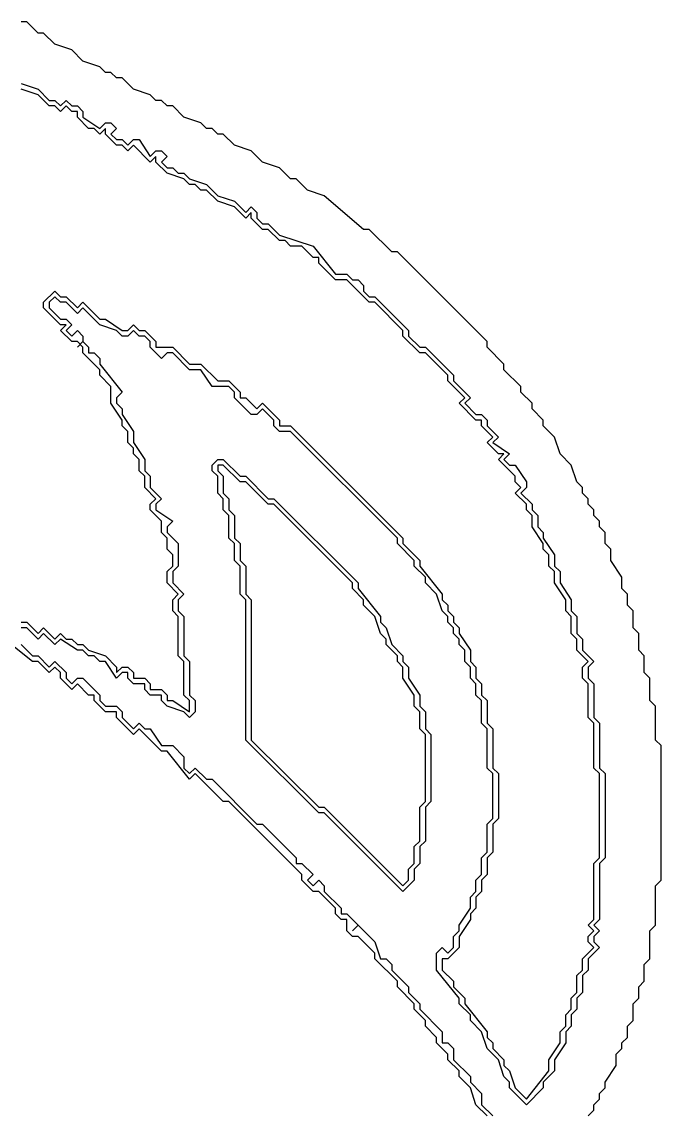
# Model space of a CAD drawing. Header units: millimetres. Extents: x 2 to 58.7, y 4.1 to 84.
# Drawn here: x 51.7 to 58.6, y 35.31 to 47.09 of the extents above; entities that cross this region are included whole.
import ezdxf

# ---------------------------------------------------------------- set-up
doc = ezdxf.new("R2010")
doc.units = ezdxf.units.MM
for name, color, linetype, true_color in [('CUT_OUTER', 1, 'Continuous', 0xa7a7a7), ('FILL_HAIR', 5, 'Continuous', 0x905530), ('FILL_WHITE', 4, 'Continuous', 0xf5f3f0), ('RAISED_METAL', 2, 'Continuous', 0xa7a7a7)]:
    doc.layers.add(name, color=color, linetype=linetype, true_color=true_color)

msp = doc.modelspace()

# ---------------------------------------------------------------- linework, layer by layer
at = {"layer": 'CUT_OUTER'}
msp.add_lwpolyline([(57.811, 35.273), (57.872, 35.333), (57.872, 35.394), (57.932, 35.455), (57.932, 35.515), (57.993, 35.576), (57.993, 35.636), (58.114, 35.818), (58.114, 35.939), (58.175, 36), (58.175, 36.061), (58.235, 36.121), (58.235, 36.242), (58.296, 36.303), (58.296, 36.485), (58.357, 36.545), (58.357, 36.667), (58.417, 36.727), (58.417, 36.909), (58.478, 36.97), (58.478, 37.273), (58.538, 37.333), (58.538, 37.758), (58.599, 37.818), (58.599, 39.273), (58.538, 39.333), (58.538, 39.697), (58.478, 39.758), (58.478, 40), (58.417, 40.061), (58.417, 40.242), (58.357, 40.303), (58.357, 40.485), (58.296, 40.545), (58.296, 40.727), (58.235, 40.788), (58.235, 40.909), (58.175, 40.97), (58.175, 41.091), (58.054, 41.273), (58.054, 41.394), (57.993, 41.455), (57.993, 41.576), (57.932, 41.636), (57.932, 41.697), (57.872, 41.758), (57.872, 41.818), (57.811, 41.879), (57.811, 41.939), (57.751, 42), (57.751, 42.061), (57.69, 42.121), (57.629, 42.303), (57.508, 42.424), (57.448, 42.606), (57.326, 42.727), (57.326, 42.788), (57.205, 42.909), (57.205, 42.97), (57.084, 43.091), (57.084, 43.152), (56.902, 43.333), (56.902, 43.394), (56.72, 43.576), (56.72, 43.636), (55.751, 44.606), (55.69, 44.606), (55.448, 44.848), (55.387, 44.848), (54.963, 45.212), (54.781, 45.273), (54.66, 45.394), (54.599, 45.394), (54.478, 45.515), (54.296, 45.576), (54.175, 45.697), (53.993, 45.758), (53.872, 45.879), (53.812, 45.879), (53.751, 45.939), (53.69, 45.939), (53.63, 46), (53.448, 46.061), (53.327, 46.182), (53.266, 46.182), (53.206, 46.242), (53.145, 46.242), (53.084, 46.303), (52.903, 46.364), (52.781, 46.485), (52.721, 46.485), (52.66, 46.545), (52.6, 46.545), (52.539, 46.606), (52.357, 46.667), (52.236, 46.788), (52.054, 46.848), (51.933, 46.97), (51.873, 46.97), (51.751, 47.091), (51.691, 47.091)], dxfattribs=at)
at = {"layer": 'FILL_HAIR'}
for points in [[(51.691, 40.606), (51.751, 40.606), (51.873, 40.485), (51.933, 40.545), (52.054, 40.424), (52.115, 40.485), (52.176, 40.424), (52.236, 40.424), (52.297, 40.364), (52.357, 40.364), (52.418, 40.303), (52.6, 40.242), (52.721, 40.121), (52.721, 40.061), (52.781, 40.121), (52.842, 40.121), (52.903, 40.061), (52.903, 40), (53.024, 40), (53.084, 39.939), (53.084, 39.879), (53.206, 39.879), (53.266, 39.818), (53.266, 39.758), (53.327, 39.758), (53.509, 39.636), (53.509, 39.758), (53.448, 39.818), (53.448, 40.182), (53.387, 40.242), (53.387, 40.667), (53.327, 40.727), (53.327, 40.848), (53.387, 40.909), (53.266, 41.03), (53.266, 41.152), (53.327, 41.212), (53.327, 41.333), (53.266, 41.394), (53.266, 41.515), (53.206, 41.576), (53.206, 41.697), (53.084, 41.818), (53.084, 41.879), (53.145, 41.939), (53.024, 42.061), (53.024, 42.182), (52.963, 42.242), (52.963, 42.364), (52.903, 42.424), (52.903, 42.485), (52.842, 42.545), (52.842, 42.667), (52.781, 42.727), (52.781, 42.788), (52.66, 42.97), (52.66, 43.152), (52.539, 43.273), (52.539, 43.333), (52.357, 43.515), (52.357, 43.576), (52.297, 43.636), (52.236, 43.636), (52.115, 43.758), (52.176, 43.818), (52.115, 43.818), (51.933, 44), (51.933, 44.061), (52.054, 44.182), (52.115, 44.121), (52.176, 44.121), (52.297, 44), (52.357, 44.061), (52.539, 43.879), (52.6, 43.879), (52.781, 43.758), (52.842, 43.758), (52.903, 43.818), (52.963, 43.758), (53.024, 43.758), (53.145, 43.636), (53.145, 43.576), (53.327, 43.576), (53.509, 43.394), (53.63, 43.394), (53.812, 43.212), (53.933, 43.212), (54.054, 43.091), (54.054, 43.03), (54.115, 43.03), (54.236, 42.909), (54.296, 42.97), (54.478, 42.788), (54.478, 42.727), (54.599, 42.727), (55.811, 41.515), (55.811, 41.455), (55.993, 41.273), (55.993, 41.212), (56.236, 40.909), (56.236, 40.848), (56.296, 40.788), (56.296, 40.727), (56.357, 40.667), (56.357, 40.606), (56.417, 40.545), (56.417, 40.485), (56.539, 40.303), (56.539, 40.182), (56.599, 40.121), (56.599, 40), (56.66, 39.939), (56.66, 39.818), (56.72, 39.758), (56.72, 39.515), (56.781, 39.455), (56.781, 39.03), (56.842, 38.97), (56.842, 38.485), (56.781, 38.424), (56.781, 38.121), (56.72, 38.061), (56.72, 37.879), (56.66, 37.818), (56.66, 37.697), (56.599, 37.636), (56.599, 37.515), (56.539, 37.455), (56.539, 37.394), (56.417, 37.212), (56.417, 37.091), (56.296, 36.97), (56.236, 36.97), (56.236, 36.848), (56.357, 36.727), (56.357, 36.667), (56.478, 36.545), (56.478, 36.485), (56.72, 36.182), (56.72, 36.121), (56.781, 36.061), (56.781, 36), (56.902, 35.879), (56.902, 35.818), (56.963, 35.758), (57.023, 35.576), (57.145, 35.455), (57.387, 35.758), (57.387, 35.879), (57.508, 36.061), (57.508, 36.182), (57.569, 36.242), (57.569, 36.364), (57.629, 36.424), (57.629, 36.545), (57.69, 36.606), (57.69, 36.788), (57.751, 36.848), (57.751, 36.97), (57.872, 37.091), (57.811, 37.152), (57.811, 37.212), (57.872, 37.273), (57.811, 37.333), (57.872, 37.394), (57.872, 38), (57.932, 38.061), (57.932, 38.97), (57.872, 39.03), (57.872, 39.515), (57.811, 39.576), (57.811, 39.939), (57.751, 40), (57.751, 40.121), (57.811, 40.182), (57.69, 40.303), (57.69, 40.424), (57.629, 40.485), (57.629, 40.667), (57.569, 40.727), (57.569, 40.848), (57.448, 41.03), (57.448, 41.152), (57.387, 41.212), (57.387, 41.333), (57.326, 41.394), (57.326, 41.455), (57.205, 41.636), (57.205, 41.758), (57.145, 41.818), (57.145, 41.879), (57.023, 42), (57.084, 42.061), (57.023, 42.121), (57.023, 42.182), (56.842, 42.364), (56.902, 42.424), (56.842, 42.424), (56.72, 42.545), (56.781, 42.606), (56.66, 42.727), (56.66, 42.788), (56.599, 42.788), (56.417, 42.97), (56.478, 43.03), (56.296, 43.212), (56.296, 43.273), (56.054, 43.515), (55.993, 43.515), (55.811, 43.697), (55.811, 43.758), (55.508, 44.061), (55.448, 44.061), (55.205, 44.303), (55.084, 44.303), (54.902, 44.485), (54.902, 44.545), (54.842, 44.545), (54.721, 44.667), (54.599, 44.667), (54.539, 44.727), (54.478, 44.727), (54.357, 44.848), (54.296, 44.848), (54.175, 44.97), (54.175, 45.03), (54.115, 44.97), (53.993, 45.091), (53.812, 45.152), (53.69, 45.273), (53.63, 45.273), (53.569, 45.333), (53.509, 45.333), (53.448, 45.394), (53.266, 45.455), (53.145, 45.576), (53.145, 45.636), (53.084, 45.576), (52.903, 45.758), (52.842, 45.697), (52.781, 45.758), (52.721, 45.758), (52.6, 45.879), (52.6, 45.939), (52.539, 45.879), (52.479, 45.939), (52.418, 45.939), (52.297, 46.061), (52.297, 46.121), (52.236, 46.121), (52.176, 46.182), (52.115, 46.121), (52.054, 46.182), (51.994, 46.182), (51.873, 46.303), (51.691, 46.364)], [(56.72, 35.273), (56.599, 35.394), (56.539, 35.576), (56.417, 35.697), (56.417, 35.758), (56.296, 35.879), (56.296, 35.939), (56.175, 36.061), (56.175, 36.121), (56.054, 36.242), (56.054, 36.303), (55.933, 36.424), (55.933, 36.485), (55.751, 36.667), (55.751, 36.727), (55.508, 36.97), (55.508, 37.03), (55.327, 37.212), (55.266, 37.212), (55.205, 37.273), (55.205, 37.394), (55.145, 37.394), (55.084, 37.455), (55.084, 37.515), (54.902, 37.697), (54.842, 37.697), (54.721, 37.818), (54.721, 37.879), (53.933, 38.667), (53.872, 38.667), (53.569, 38.97), (53.509, 38.909), (53.266, 39.212), (53.206, 39.212), (52.963, 39.455), (52.903, 39.394), (52.721, 39.576), (52.721, 39.636), (52.6, 39.636), (52.479, 39.758), (52.479, 39.818), (52.418, 39.818), (52.297, 39.939), (52.236, 39.879), (52.115, 40), (52.115, 40.061), (52.054, 40.121), (51.994, 40.061), (51.873, 40.182), (51.812, 40.182), (51.509, 40.424)]]:
    msp.add_lwpolyline(points, dxfattribs=at)
at = {"layer": 'FILL_WHITE'}
msp.add_lwpolyline([(53.812, 42.303), (53.812, 42.242), (53.872, 42.182), (53.872, 42), (53.933, 41.939), (53.933, 41.818), (53.993, 41.758), (53.993, 41.515), (54.054, 41.455), (54.054, 41.273), (54.115, 41.212), (54.115, 40.909), (54.175, 40.848), (54.175, 39.333), (54.902, 38.606), (54.963, 38.606), (55.811, 37.758), (55.872, 37.818), (55.872, 37.939), (55.933, 38), (55.933, 38.182), (55.993, 38.242), (55.993, 38.606), (56.054, 38.667), (56.054, 39.394), (55.993, 39.455), (55.993, 39.636), (55.933, 39.697), (55.933, 39.818), (55.811, 40), (55.811, 40.121), (55.751, 40.182), (55.751, 40.242), (55.63, 40.364), (55.63, 40.424), (55.569, 40.485), (55.508, 40.667), (55.387, 40.788), (55.387, 40.848), (55.266, 40.97), (55.266, 41.03), (54.418, 41.879), (54.357, 41.879), (54.115, 42.121), (54.054, 42.121), (53.872, 42.303)], close=True, dxfattribs=at)
at = {"layer": 'RAISED_METAL'}
for points in [[(57.811, 35.273), (57.872, 35.333), (57.872, 35.394), (57.932, 35.455), (57.932, 35.515), (57.993, 35.576), (57.993, 35.636), (58.114, 35.818), (58.114, 35.939), (58.175, 36), (58.175, 36.061), (58.235, 36.121), (58.235, 36.242), (58.296, 36.303), (58.296, 36.485), (58.357, 36.545), (58.357, 36.667), (58.417, 36.727), (58.417, 36.909), (58.478, 36.97), (58.478, 37.273), (58.538, 37.333), (58.538, 37.758), (58.599, 37.818), (58.599, 39.273), (58.538, 39.333), (58.538, 39.697), (58.478, 39.758), (58.478, 40), (58.417, 40.061), (58.417, 40.242), (58.357, 40.303), (58.357, 40.485), (58.296, 40.545), (58.296, 40.727), (58.235, 40.788), (58.235, 40.909), (58.175, 40.97), (58.175, 41.091), (58.054, 41.273), (58.054, 41.394), (57.993, 41.455), (57.993, 41.576), (57.932, 41.636), (57.932, 41.697), (57.872, 41.758), (57.872, 41.818), (57.811, 41.879), (57.811, 41.939), (57.751, 42), (57.751, 42.061), (57.69, 42.121), (57.629, 42.303), (57.508, 42.424), (57.448, 42.606), (57.326, 42.727), (57.326, 42.788), (57.205, 42.909), (57.205, 42.97), (57.084, 43.091), (57.084, 43.152), (56.902, 43.333), (56.902, 43.394), (56.72, 43.576), (56.72, 43.636), (55.751, 44.606), (55.69, 44.606), (55.448, 44.848), (55.387, 44.848), (54.963, 45.212), (54.781, 45.273), (54.66, 45.394), (54.599, 45.394), (54.478, 45.515), (54.296, 45.576), (54.175, 45.697), (53.993, 45.758), (53.872, 45.879), (53.812, 45.879), (53.751, 45.939), (53.69, 45.939), (53.63, 46), (53.448, 46.061), (53.327, 46.182), (53.266, 46.182), (53.206, 46.242), (53.145, 46.242), (53.084, 46.303), (52.903, 46.364), (52.781, 46.485), (52.721, 46.485), (52.66, 46.545), (52.6, 46.545), (52.539, 46.606), (52.357, 46.667), (52.236, 46.788), (52.054, 46.848), (51.933, 46.97), (51.873, 46.97), (51.751, 47.091), (51.691, 47.091)], [(51.691, 46.424), (51.873, 46.364), (51.994, 46.242), (52.054, 46.242), (52.115, 46.182), (52.176, 46.242), (52.236, 46.182), (52.297, 46.182), (52.357, 46.121), (52.357, 46.061), (52.539, 45.939), (52.6, 46), (52.66, 46), (52.721, 45.939), (52.66, 45.879), (52.721, 45.818), (52.781, 45.818), (52.842, 45.758), (52.903, 45.818), (52.963, 45.818), (53.084, 45.636), (53.145, 45.697), (53.206, 45.697), (53.266, 45.636), (53.206, 45.576), (53.266, 45.515), (53.327, 45.515), (53.387, 45.455), (53.448, 45.455), (53.509, 45.394), (53.69, 45.333), (53.812, 45.212), (53.993, 45.152), (54.115, 45.03), (54.175, 45.091), (54.236, 45.03), (54.236, 44.97), (54.296, 44.909), (54.357, 44.909), (54.478, 44.788), (54.842, 44.667), (55.084, 44.364), (55.205, 44.364), (55.266, 44.303), (55.327, 44.303), (55.387, 44.242), (55.387, 44.182), (55.448, 44.121), (55.508, 44.121), (55.872, 43.758), (55.872, 43.697), (55.993, 43.576), (56.054, 43.576), (56.357, 43.273), (56.357, 43.212), (56.539, 43.03), (56.478, 42.97), (56.599, 42.848), (56.66, 42.848), (56.72, 42.788), (56.72, 42.727), (56.842, 42.606), (56.781, 42.545), (56.963, 42.424), (56.902, 42.364), (56.963, 42.303), (57.023, 42.303), (57.145, 42.121), (57.145, 42.061), (57.084, 42), (57.205, 41.879), (57.205, 41.818), (57.266, 41.758), (57.266, 41.636), (57.326, 41.576), (57.326, 41.515), (57.448, 41.333), (57.448, 41.212), (57.508, 41.152), (57.508, 41.03), (57.629, 40.848), (57.629, 40.727), (57.69, 40.667), (57.69, 40.485), (57.751, 40.424), (57.751, 40.303), (57.872, 40.182), (57.811, 40.121), (57.811, 40), (57.872, 39.939), (57.872, 39.576), (57.932, 39.515), (57.932, 39.03), (57.993, 38.97), (57.993, 38.061), (57.932, 38), (57.932, 37.394), (57.872, 37.333), (57.932, 37.273), (57.872, 37.212), (57.872, 37.152), (57.932, 37.091), (57.811, 36.97), (57.811, 36.848), (57.751, 36.788), (57.751, 36.606), (57.69, 36.545), (57.69, 36.424), (57.629, 36.364), (57.629, 36.242), (57.569, 36.182), (57.569, 36.061), (57.448, 35.879), (57.448, 35.758), (57.326, 35.636), (57.326, 35.576), (57.145, 35.394), (56.963, 35.576), (56.963, 35.636), (56.902, 35.697), (56.842, 35.879), (56.72, 36), (56.66, 36.182), (56.539, 36.303), (56.539, 36.364), (56.417, 36.485), (56.417, 36.545), (56.175, 36.848), (56.175, 37.03), (56.236, 37.091), (56.296, 37.03), (56.357, 37.091), (56.357, 37.212), (56.417, 37.273), (56.417, 37.333), (56.539, 37.515), (56.539, 37.636), (56.599, 37.697), (56.599, 37.818), (56.66, 37.879), (56.66, 38.061), (56.72, 38.121), (56.72, 38.424), (56.781, 38.485), (56.781, 38.97), (56.72, 39.03), (56.72, 39.455), (56.66, 39.515), (56.66, 39.758), (56.599, 39.818), (56.599, 39.939), (56.539, 40), (56.539, 40.121), (56.478, 40.182), (56.478, 40.303), (56.417, 40.364), (56.417, 40.424), (56.357, 40.485), (56.357, 40.545), (56.296, 40.606), (56.296, 40.667), (56.236, 40.727), (56.175, 40.909), (56.054, 41.03), (56.054, 41.091), (55.933, 41.212), (55.933, 41.273), (55.751, 41.455), (55.751, 41.515), (54.599, 42.667), (54.478, 42.667), (54.418, 42.727), (54.418, 42.788), (54.296, 42.909), (54.236, 42.848), (54.175, 42.848), (53.993, 43.03), (53.993, 43.091), (53.933, 43.152), (53.751, 43.152), (53.63, 43.333), (53.509, 43.333), (53.327, 43.515), (53.266, 43.515), (53.206, 43.455), (53.084, 43.576), (53.084, 43.636), (53.024, 43.697), (52.963, 43.697), (52.903, 43.758), (52.842, 43.697), (52.781, 43.697), (52.721, 43.758), (52.539, 43.818), (52.357, 44), (52.297, 43.939), (52.176, 44.061), (52.115, 44.061), (52.054, 44.121), (51.994, 44.061), (51.994, 44), (52.115, 43.879), (52.176, 43.879), (52.236, 43.818), (52.176, 43.758), (52.236, 43.697), (52.297, 43.758), (52.357, 43.697), (52.357, 43.636), (52.297, 43.576), (52.357, 43.636), (52.418, 43.576), (52.418, 43.515), (52.479, 43.515), (52.539, 43.455), (52.539, 43.394), (52.781, 43.091), (52.721, 43.03), (52.721, 42.97), (52.781, 42.909), (52.781, 42.848), (52.903, 42.667), (52.903, 42.545), (53.024, 42.364), (53.024, 42.242), (53.084, 42.182), (53.084, 42.061), (53.206, 41.939), (53.145, 41.879), (53.145, 41.818), (53.327, 41.697), (53.266, 41.636), (53.266, 41.576), (53.387, 41.455), (53.387, 41.212), (53.327, 41.152), (53.327, 41.03), (53.448, 40.909), (53.387, 40.848), (53.387, 40.727), (53.448, 40.667), (53.448, 40.242), (53.509, 40.182), (53.509, 39.818), (53.569, 39.758), (53.569, 39.636), (53.509, 39.576), (53.448, 39.636), (53.266, 39.697), (53.206, 39.758), (53.206, 39.818), (53.084, 39.818), (53.024, 39.879), (53.024, 39.939), (52.903, 39.939), (52.842, 40), (52.842, 40.061), (52.781, 40.061), (52.721, 40), (52.6, 40.182), (52.539, 40.182), (52.479, 40.242), (52.418, 40.242), (52.357, 40.303), (52.297, 40.303), (52.115, 40.424), (52.054, 40.364), (51.933, 40.485), (51.873, 40.424), (51.751, 40.545), (51.691, 40.545)], [(51.691, 40.364), (51.812, 40.242), (51.873, 40.242), (51.994, 40.121), (52.054, 40.182), (52.176, 40.061), (52.176, 40), (52.236, 39.939), (52.297, 40), (52.357, 40), (52.539, 39.818), (52.539, 39.758), (52.6, 39.697), (52.721, 39.697), (52.781, 39.636), (52.781, 39.576), (52.903, 39.455), (52.963, 39.515), (53.024, 39.455), (53.084, 39.455), (53.206, 39.273), (53.327, 39.273), (53.448, 39.152), (53.448, 39.03), (53.509, 38.97), (53.569, 39.03), (53.69, 38.909), (53.751, 38.909), (54.236, 38.424), (54.296, 38.424), (54.66, 38.061), (54.66, 38), (54.721, 38), (54.842, 37.879), (54.781, 37.818), (54.842, 37.758), (54.902, 37.818), (54.963, 37.758), (54.963, 37.697), (55.145, 37.515), (55.145, 37.455), (55.205, 37.455), (55.327, 37.333), (55.266, 37.273), (55.327, 37.333), (55.508, 37.152), (55.569, 36.97), (55.63, 36.97), (55.69, 36.909), (55.69, 36.848), (55.872, 36.667), (55.872, 36.606), (55.993, 36.485), (55.993, 36.424), (56.236, 36.182), (56.236, 36.061), (56.296, 36.061), (56.357, 36), (56.357, 35.879), (56.539, 35.697), (56.539, 35.636), (56.66, 35.515), (56.66, 35.394), (56.781, 35.273)]]:
    msp.add_lwpolyline(points, dxfattribs=at)
msp.add_lwpolyline([(53.812, 42.364), (53.872, 42.364), (54.054, 42.182), (54.115, 42.182), (54.357, 41.939), (54.418, 41.939), (55.327, 41.03), (55.327, 40.97), (55.569, 40.667), (55.569, 40.606), (55.63, 40.545), (55.69, 40.364), (55.811, 40.242), (55.811, 40.182), (55.872, 40.121), (55.872, 40), (55.993, 39.818), (55.993, 39.697), (56.054, 39.636), (56.054, 39.455), (56.114, 39.394), (56.114, 38.667), (56.054, 38.606), (56.054, 38.242), (55.993, 38.182), (55.993, 38), (55.933, 37.939), (55.933, 37.818), (55.811, 37.697), (54.963, 38.545), (54.902, 38.545), (54.115, 39.333), (54.115, 40.848), (54.054, 40.909), (54.054, 41.212), (53.993, 41.273), (53.993, 41.455), (53.933, 41.515), (53.933, 41.758), (53.872, 41.818), (53.872, 41.939), (53.812, 42), (53.812, 42.182), (53.751, 42.242), (53.751, 42.303)], close=True, dxfattribs=at)

doc.saveas('drawing.dxf')
